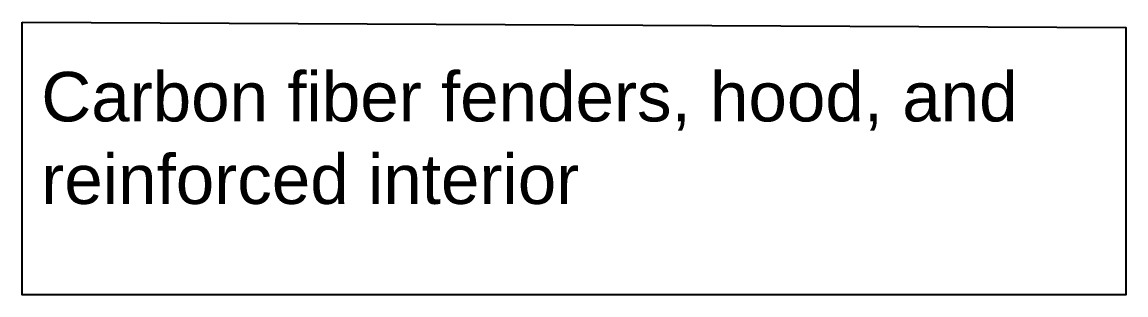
# Model space of a CAD drawing. Header units: inches. Extents: x 452 to 750, y 399 to 575.
# Drawn here: x 687.8 to 750.2, y 448.6 to 464 of the extents above; entities that cross this region are included whole.
import ezdxf

# ---------------------------------------------------------------- set-up
doc = ezdxf.new("R2010")
doc.units = ezdxf.units.IN
doc.header["$MEASUREMENT"] = 0
doc.styles.get("Standard").update_dxf_attribs({"font": 'Arial.ttf', "height": 2.8})

msp = doc.modelspace()

# ---------------------------------------------------------------- linework, layer by layer
msp.add_lwpolyline([(687.7544313325172, 464.0255745408663), (750.1978324535678, 463.7180217488151), (750.1978324535678, 448.6000913634091), (687.7544313325172, 448.6000913634091)], close=True)

# ---------------------------------------------------------------- texts
at = {"insert": (687.7544313325172, 461.2097130282912), "char_height": 2.8, "attachment_point": 1}
msp.add_mtext_dynamic_manual_height_columns(' Carbon fiber fenders, hood, and  \\P reinforced interior', width=62.44340112105056, gutter_width=14, heights=[0], dxfattribs=at)

doc.saveas('drawing.dxf')
